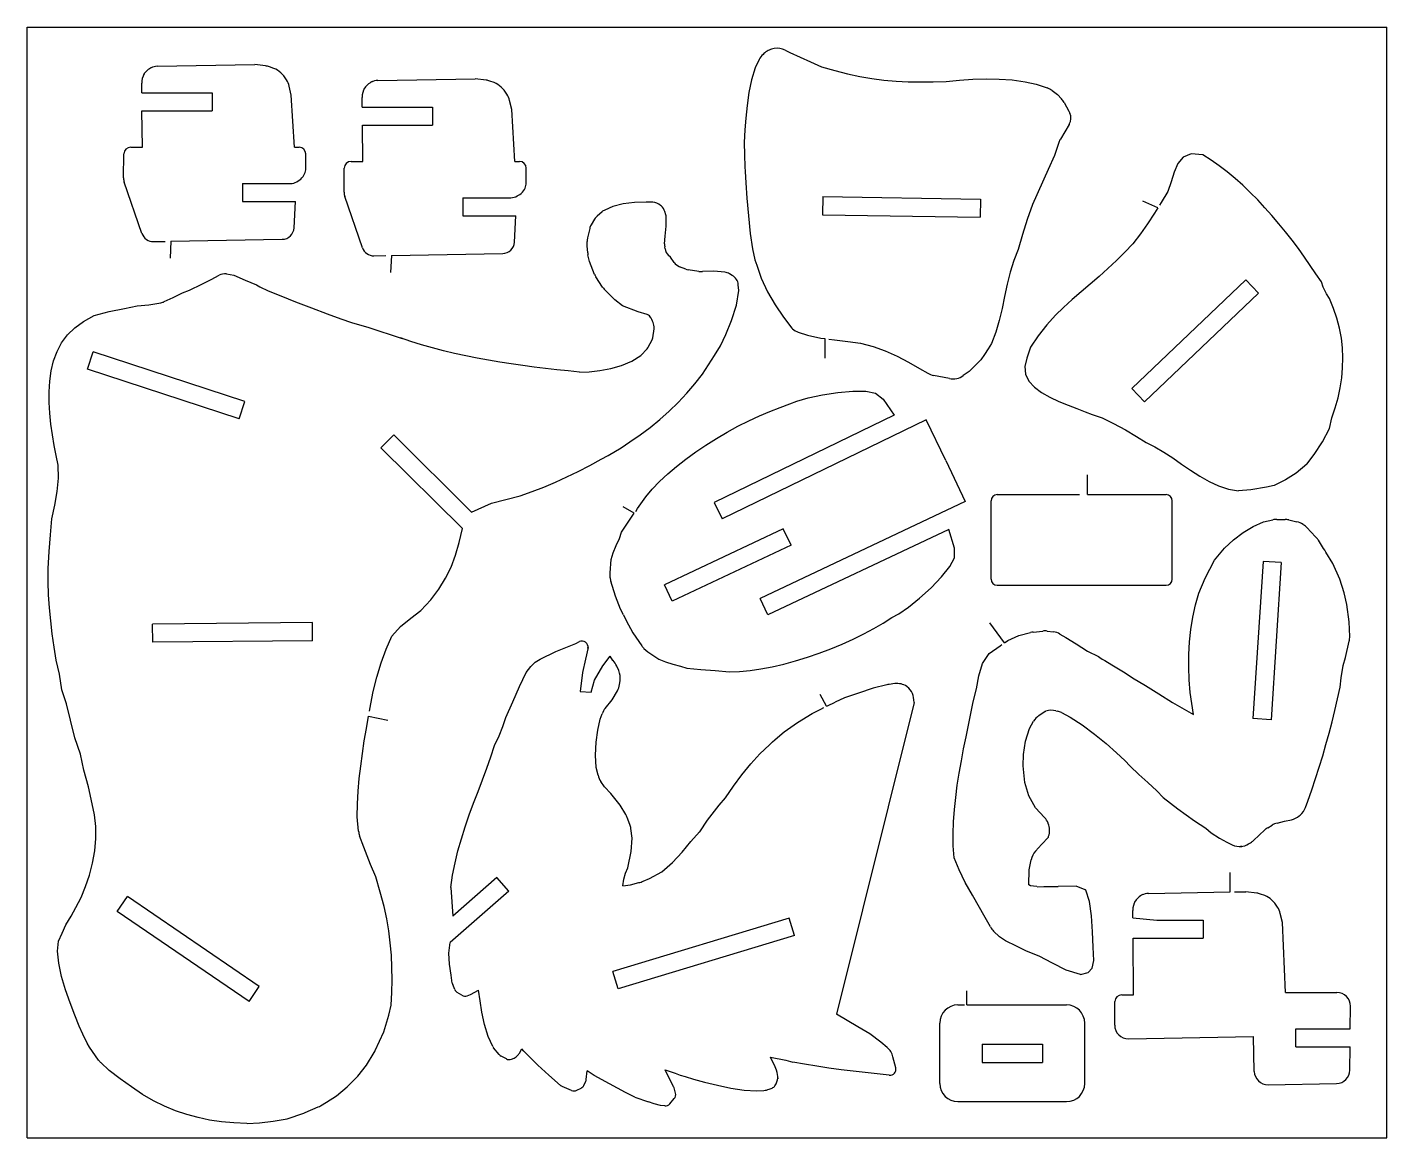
# Model space of a CAD drawing. Extents: x 240 to 540, y 479 to 724.
import ezdxf

# ---------------------------------------------------------------- set-up
doc = ezdxf.new("R2010")
doc.units = 0
doc.linetypes.add('AUSGEZOGEN', pattern=[0])
doc.layers.add('01_DREHEN', color=7, linetype='AUSGEZOGEN')
doc.layers.add('02_MITTEL', color=2, linetype='AUSGEZOGEN')

msp = doc.modelspace()

# ---------------------------------------------------------------- linework, layer by layer
at = {"layer": '01_DREHEN'}
for p, q in [((402.616103, 717.956591), (402.433417, 717.785797)), ((403.786191, 718.724394), (403.579986, 718.622799)), ((404.9008, 719.082554), (404.898571, 719.082183)), ((407.32727, 718.723181), (408.317093, 718.234404)), ((408.317093, 718.234404), (412.901286, 716.156094)), ((267.575392, 714.923829), (267.382289, 714.837294)), ((268.77686, 715.179772), (290.280955, 715.562557)), ((292.687897, 715.250371), (290.280955, 715.562557)), ((294.474173, 714.709259), (293.519014, 715.050468)), ((400.700344, 714.848377), (399.865657, 712.165601)), ((401.57545, 716.628539), (400.700344, 714.848377)), ((412.901286, 716.156094), (415.371811, 715.054076)), ((415.371811, 715.054076), (418.252885, 714.199452)), ((418.252885, 714.199452), (421.046888, 713.491502)), ((265.358703, 709.315116), (265.336555, 711.448996)), ((265.871783, 713.489712), (265.746629, 713.272826)), ((296.668876, 713.034195), (296.006499, 713.720406)), ((297.279703, 712.144521), (296.668876, 713.034195)), ((316.211632, 711.776778), (316.018529, 711.690243)), ((317.413101, 712.032721), (338.917195, 712.415506)), ((341.324137, 712.10332), (338.917195, 712.415506)), ((343.110414, 711.562208), (342.155254, 711.903417)), ((399.865657, 712.165601), (399.308249, 709.352594)), ((421.046888, 713.491502), (423.775212, 712.919249)), ((423.775212, 712.919249), (426.45925, 712.471719)), ((426.45925, 712.471719), (429.120395, 712.137934)), ((429.120395, 712.137934), (431.780039, 711.906919)), ((431.780039, 711.906919), (434.459575, 711.767697)), ((434.459575, 711.767697), (437.180396, 711.709292)), ((437.180396, 711.709292), (439.963896, 711.720728)), ((439.963896, 711.720728), (442.831465, 711.791028)), ((442.831465, 711.791028), (445.805179, 712.102924)), ((445.805179, 712.102924), (448.749189, 712.311309)), ((448.749189, 712.311309), (451.666927, 712.398795)), ((451.666927, 712.398795), (454.5619, 712.34802)), ((454.5619, 712.34802), (457.43765, 712.141653)), ((457.43765, 712.141653), (460.297612, 711.762305)), ((460.297612, 711.762305), (462.734569, 711.229973)), ((462.734569, 711.229973), (465.111716, 710.40168)), ((265.358703, 709.315116), (280.888166, 709.315116)), ((280.888166, 709.315116), (280.888166, 705.315156)), ((298.341837, 708.79652), (297.877746, 710.788225)), ((299.065445, 697.315156), (298.341837, 708.79652)), ((313.994944, 706.168066), (313.972796, 708.301945)), ((314.508024, 710.342661), (314.382869, 710.125775)), ((345.305116, 709.887144), (344.642739, 710.573356)), ((345.915943, 708.99747), (345.305116, 709.887144)), ((399.308249, 709.352594), (398.936698, 706.513775)), ((466.204212, 709.817908), (467.39421, 708.920365)), ((467.39421, 708.920365), (468.287062, 707.970922)), ((265.483255, 697.315156), (265.40022, 705.315156)), ((265.40022, 705.315156), (280.888166, 705.315156)), ((313.994944, 706.168066), (329.524406, 706.168066)), ((329.524406, 706.168066), (329.524406, 702.168106)), ((346.978078, 705.649469), (346.513986, 707.641174)), ((347.701686, 694.168106), (346.978078, 705.649469)), ((398.936698, 706.513775), (398.659512, 703.753538)), ((468.870566, 707.171783), (469.943059, 705.239388)), ((469.943059, 705.239388), (470.138537, 704.787169)), ((314.119496, 694.168106), (314.036461, 702.168106)), ((314.036461, 702.168106), (329.524406, 702.168106)), ((398.659512, 703.753538), (398.385208, 701.176341)), ((469.973305, 702.347352), (468.049905, 699.080028)), ((470.017363, 702.426014), (469.973305, 702.347352)), ((398.385208, 701.176341), (398.301195, 698.356613)), ((262.904131, 697.315156), (265.483255, 697.315156)), ((299.065445, 697.315156), (300.052576, 697.315156)), ((398.301195, 698.356613), (398.320931, 695.651987)), ((467.719716, 698.366985), (466.711994, 695.474919)), ((261.345169, 690.535513), (261.404224, 695.83188)), ((301.552576, 692.625795), (301.552576, 695.815156)), ((311.540371, 694.168106), (314.119496, 694.168106)), ((347.701686, 694.168106), (348.688816, 694.168106)), ((398.320931, 695.651987), (398.424331, 693.0122)), ((466.711994, 695.474919), (465.347273, 692.381117)), ((493.993321, 693.716643), (493.185966, 691.806059)), ((495.15788, 695.151946), (493.993321, 693.716643)), ((496.90648, 695.86996), (495.15788, 695.151946)), ((499.465822, 695.628713), (496.90648, 695.86996)), ((501.285388, 694.474202), (499.465822, 695.628713)), ((503.078011, 693.216489), (501.285388, 694.474202)), ((504.842009, 691.863779), (503.078011, 693.216489)), ((299.541849, 689.696092), (300.112237, 690.038755)), ((301.135603, 691.155331), (301.282545, 691.456507)), ((309.981409, 687.388462), (310.040464, 692.68483)), ((350.188816, 689.478745), (350.188816, 692.668106)), ((398.420204, 692.978855), (398.472352, 691.94653)), ((398.472352, 691.94653), (398.632455, 689.474931)), ((465.347273, 692.381117), (461.918917, 684.67097)), ((493.185966, 691.806059), (492.508981, 689.6622)), ((506.57582, 690.424415), (504.842009, 691.863779)), ((508.277761, 688.906602), (506.57582, 690.424415)), ((265.387524, 678.290809), (261.489866, 689.598238)), ((287.554766, 689.315316), (298.168606, 689.315316)), ((287.554766, 689.315316), (287.554766, 685.315356)), ((349.771844, 688.00828), (349.918785, 688.309456)), ((398.632455, 689.474931), (398.887668, 686.047316)), ((491.735662, 687.527039), (490.272745, 685.099021)), ((492.508981, 689.6622), (491.735662, 687.527039)), ((509.946247, 687.318659), (508.277761, 688.906602)), ((511.579618, 685.668815), (509.946247, 687.318659)), ((287.554766, 685.315356), (299.282138, 685.315356)), ((298.964928, 679.519513), (299.282138, 685.315356)), ((314.023765, 675.143758), (310.126106, 686.451187)), ((336.191006, 686.168266), (346.804847, 686.168266)), ((336.191006, 686.168266), (336.191006, 682.168306)), ((348.178089, 686.549041), (348.748477, 686.891705)), ((369.25841, 684.265457), (367.50921, 683.443987)), ((371.599836, 684.851032), (369.25841, 684.265457)), ((374.095182, 685.135386), (371.599836, 684.851032)), ((376.632293, 685.206315), (374.095182, 685.135386)), ((378.094275, 685.173914), (376.632293, 685.206315)), ((380.001185, 684.322954), (379.839007, 684.471907)), ((398.887668, 686.047316), (399.225236, 682.146867)), ((415.656352, 686.429337), (415.588801, 682.429947)), ((415.656352, 686.429337), (450.401801, 685.842472)), ((450.401801, 685.842472), (450.33425, 681.843083)), ((461.918917, 684.67097), (460.746721, 681.367504)), ((489.556279, 683.953422), (486.240265, 685.37376)), ((490.272745, 685.099021), (489.919008, 684.533411)), ((513.17627, 683.965367), (511.579618, 685.668815)), ((336.191006, 682.168306), (347.918378, 682.168306)), ((347.601168, 676.372462), (347.918378, 682.168306)), ((365.262532, 681.465446), (364.49878, 680.188937)), ((366.909423, 683.056724), (365.817524, 682.122766)), ((380.977045, 682.369238), (380.752753, 683.121194)), ((381.075513, 679.861919), (381.088228, 681.58737)), ((399.225236, 682.146867), (399.632319, 678.256875)), ((415.588801, 682.429947), (450.33425, 681.843083)), ((460.746721, 681.367504), (459.692558, 678.043065)), ((488.793468, 682.73372), (487.275166, 680.431741)), ((489.556279, 683.953422), (488.793468, 682.73372)), ((514.73456, 682.216564), (513.17627, 683.965367)), ((516.252866, 680.430682), (514.73456, 682.216564)), ((364.186135, 679.407951), (363.717125, 677.33385)), ((380.826505, 677.679016), (381.075513, 679.861919)), ((399.632319, 678.256875), (400.096132, 674.860559)), ((459.692558, 678.043065), (458.696545, 674.752701)), ((485.695174, 678.193689), (484.030827, 676.020169)), ((487.275166, 680.431741), (485.695174, 678.193689)), ((517.729541, 678.616013), (516.252866, 680.430682)), ((519.162966, 676.78079), (517.729541, 678.616013)), ((267.956054, 676.493601), (270.535923, 676.539524)), ((271.783099, 676.561725), (271.604811, 672.822568)), ((271.783099, 676.561725), (296.349733, 676.999024)), ((363.6387, 675.568285), (363.661203, 676.517903)), ((363.740805, 674.044803), (363.6387, 675.568285)), ((380.699667, 675.99243), (380.826505, 677.679016)), ((380.80356, 674.915449), (380.730456, 675.342133)), ((484.030827, 676.020169), (482.279879, 674.126481)), ((520.551538, 674.933308), (519.162966, 676.78079)), ((316.592294, 673.34655), (319.172164, 673.392473)), ((320.41934, 673.414674), (320.241052, 669.675517)), ((320.41934, 673.414674), (344.985973, 673.851973)), ((364.180661, 672.081379), (363.811422, 673.58862)), ((365.261448, 669.252682), (364.180661, 672.081379)), ((381.988483, 673.05577), (381.587321, 673.440024)), ((382.830616, 671.884007), (381.988483, 673.05577)), ((400.096132, 674.860559), (400.603894, 672.441136)), ((400.603894, 672.441136), (401.03223, 671.315607)), ((457.739895, 672.292218), (456.970538, 669.722866)), ((458.696545, 674.752701), (457.739895, 672.292218)), ((480.437669, 672.297117), (478.527424, 670.519661)), ((482.279879, 674.126481), (480.437669, 672.297117)), ((521.893571, 673.081816), (520.551538, 674.933308)), ((523.187485, 671.234591), (521.893571, 673.081816)), ((280.651896, 668.116619), (282.395698, 669.057695)), ((284.034097, 669.351552), (285.675046, 669.120409)), ((285.675046, 669.120409), (288.183462, 667.9796)), ((385.366636, 670.440152), (384.03795, 670.951683)), ((388.248708, 669.929332), (385.913285, 670.294027)), ((388.660139, 669.897401), (388.751961, 669.897401)), ((388.751961, 669.897401), (389.044412, 669.897401)), ((391.578062, 669.990741), (389.044412, 669.897401)), ((394.002077, 669.719939), (391.578062, 669.990741)), ((395.648053, 669.030116), (395.032529, 669.383078)), ((401.03223, 671.315607), (402.046461, 668.408059)), ((456.970538, 669.722866), (456.327095, 667.080781)), ((478.527424, 670.519661), (476.572336, 668.781649)), ((524.431658, 669.399906), (523.187485, 671.234591)), ((525.624424, 667.586032), (524.431658, 669.399906)), ((275.920559, 665.799485), (278.584878, 667.096197)), ((278.584878, 667.096197), (280.651896, 668.116619)), ((288.183462, 667.9796), (290.698196, 666.97423)), ((290.698196, 666.97423), (291.394515, 666.519829)), ((291.394515, 666.519829), (293.272232, 665.661122)), ((367.047941, 666.413121), (365.521703, 668.743379)), ((397.099461, 665.692067), (396.975844, 666.972983)), ((402.046461, 668.408059), (403.422549, 665.396013)), ((456.327095, 667.080781), (455.748131, 664.402176)), ((474.595611, 667.070641), (472.620376, 665.374191)), ((476.572336, 668.781649), (474.595611, 667.070641)), ((483.818691, 644.054616), (508.967477, 668.036468)), ((508.967477, 668.036468), (511.727918, 665.141707)), ((526.060799, 666.43553), (525.624424, 667.586032)), ((526.748653, 665.001168), (526.060799, 666.43553)), ((266.93826, 662.555236), (269.593912, 663.007305)), ((270.316939, 663.240125), (272.25198, 664.185458)), ((272.25198, 664.185458), (272.831877, 664.433088)), ((272.831877, 664.433088), (274.331143, 665.196562)), ((274.331143, 665.196562), (275.920559, 665.799485)), ((293.272232, 665.661122), (296.014402, 664.516482)), ((296.014402, 664.516482), (299.304145, 663.204247)), ((299.304145, 663.204247), (302.824482, 661.842789)), ((369.724605, 663.647864), (367.389383, 665.992306)), ((371.45435, 662.33499), (369.724605, 663.647864)), ((396.548158, 662.466499), (397.099461, 665.692067)), ((403.422549, 665.396013), (405.110345, 662.512774)), ((455.748131, 664.402176), (455.172301, 661.723183)), ((470.669923, 663.679865), (468.767357, 661.975194)), ((472.620376, 665.374191), (470.669923, 663.679865)), ((486.579132, 641.159854), (511.727918, 665.141707)), ((527.42415, 663.908839), (526.748653, 665.001168)), ((528.340071, 661.750045), (527.42415, 663.908839)), ((252.495378, 658.843112), (254.858375, 660.178161)), ((254.858375, 660.178161), (258.144321, 661.05649)), ((258.144321, 661.05649), (261.562549, 661.701704)), ((261.562549, 661.701704), (264.322459, 662.337477)), ((264.322459, 662.337477), (266.93826, 662.555236)), ((302.824482, 661.842789), (306.258569, 660.550479)), ((306.258569, 660.550479), (309.289461, 659.445654)), ((374.87157, 661.029576), (371.45435, 662.33499)), ((376.89035, 660.389855), (374.87157, 661.029576)), ((395.487215, 659.095781), (396.548158, 662.466499)), ((405.110345, 662.512774), (406.949133, 659.825358)), ((455.172301, 661.723183), (454.538228, 659.079938)), ((466.935908, 660.24776), (465.074283, 658.134151)), ((468.767357, 661.975194), (466.935908, 660.24776)), ((529.079971, 659.580917), (528.340071, 661.750045)), ((248.963717, 655.897194), (250.564909, 657.474396)), ((250.564909, 657.474396), (252.495378, 658.843112)), ((309.289461, 659.445654), (311.600244, 658.646688)), ((311.600244, 658.646688), (312.873974, 658.271917)), ((312.873974, 658.271917), (315.234902, 657.610119)), ((315.234902, 657.610119), (322.778526, 655.139446)), ((377.731271, 659.605958), (377.697905, 659.678157)), ((377.890567, 659.278664), (377.731271, 659.605958)), ((378.057322, 658.943911), (377.890567, 659.278664)), ((378.183018, 658.666411), (378.057322, 658.943911)), ((378.086171, 655.248697), (378.393688, 657.279659)), ((378.323633, 658.067833), (378.183018, 658.666411)), ((378.387255, 657.71752), (378.323633, 658.067833)), ((394.218223, 655.96698), (395.487215, 659.095781)), ((406.949133, 659.825358), (408.778199, 657.400786)), ((408.778199, 657.400786), (409.021421, 657.177569)), ((409.26648, 656.969192), (408.957023, 657.222035)), ((409.021421, 657.177569), (409.26648, 656.969192)), ((454.538228, 659.079938), (453.784476, 656.508655)), ((465.074283, 658.134151), (463.109761, 655.714642)), ((529.649184, 657.402803), (529.079971, 659.580917)), ((530.053048, 655.217009), (529.649184, 657.402803)), ((246.65085, 652.211781), (247.66724, 654.135127)), ((247.66724, 654.135127), (248.963717, 655.897194)), ((324.757369, 654.464471), (322.453876, 655.263034)), ((327.10454, 653.722926), (324.757369, 654.464471)), ((377.10955, 653.187287), (377.955089, 654.841453)), ((393.042772, 653.467165), (394.218223, 655.96698)), ((410.190964, 656.535663), (412.23232, 655.836004)), ((412.23232, 655.836004), (415.174847, 655.219129)), ((415.174847, 655.219129), (416.095107, 655.091147)), ((416.095107, 655.091147), (416.095107, 650.746971)), ((416.922949, 654.976018), (418.200152, 654.798395)), ((418.200152, 654.798395), (421.168351, 654.454608)), ((421.168351, 654.454608), (423.939561, 654.068571)), ((423.939561, 654.068571), (426.711793, 653.343374)), ((452.849734, 654.045461), (452.078854, 652.821735)), ((453.784476, 656.508655), (452.849734, 654.045461)), ((463.109761, 655.714642), (461.48475, 653.200368)), ((530.296922, 653.024822), (530.053048, 655.217009)), ((245.889919, 650.150744), (246.65085, 652.211781)), ((253.358782, 648.353186), (254.602638, 652.154831)), ((288.10535, 641.193106), (254.602638, 652.154831)), ((329.490688, 653.035544), (327.10454, 653.722926)), ((331.911107, 652.399435), (329.490688, 653.035544)), ((334.361194, 651.811777), (331.911107, 652.399435)), ((336.836213, 651.269647), (334.361194, 651.811777)), ((339.331525, 650.770221), (336.836213, 651.269647)), ((373.477956, 650.119732), (375.451466, 651.386473)), ((375.451466, 651.386473), (376.881659, 652.868156)), ((390.421998, 649.300807), (391.732385, 651.383986)), ((391.732385, 651.383986), (393.042772, 653.467165)), ((426.711793, 653.343374), (429.399671, 652.367452)), ((429.399671, 652.367452), (432.006802, 651.198387)), ((432.006802, 651.198387), (434.536727, 649.893804)), ((451.29405, 651.607248), (450.503681, 650.408516)), ((452.078854, 652.821735), (451.29405, 651.607248)), ((461.48475, 653.200368), (460.641699, 650.802507)), ((530.386144, 650.827548), (530.296922, 653.024822)), ((245.359884, 647.975636), (245.889919, 650.150744)), ((286.861493, 637.391462), (253.358782, 648.353186)), ((341.842394, 650.310578), (339.331525, 650.770221)), ((344.364184, 649.88786), (341.842394, 650.310578)), ((346.892222, 649.499213), (344.364184, 649.88786)), ((349.42184, 649.141713), (346.892222, 649.499213)), ((351.9483, 648.81257), (349.42184, 649.141713)), ((354.466998, 648.508863), (351.9483, 648.81257)), ((356.973197, 648.227701), (354.466998, 648.508863)), ((359.46226, 647.966262), (356.973197, 648.227701)), ((364.082214, 647.793291), (366.400859, 648.047338)), ((366.400859, 648.047338), (368.824873, 648.491929)), ((368.824873, 648.491929), (371.22651, 649.168794)), ((371.22651, 649.168794), (373.477956, 650.119732)), ((389.111611, 647.217628), (390.421998, 649.300807)), ((434.536727, 649.893804), (436.993078, 648.511215)), ((436.993078, 648.511215), (438.79137, 647.454002)), ((450.503681, 650.408516), (447.937163, 647.83712)), ((460.641699, 650.802507), (460.166737, 648.922988)), ((460.166737, 648.922988), (460.359046, 647.239013)), ((530.122061, 646.423052), (530.326071, 648.626515)), ((530.326071, 648.626515), (530.386144, 650.827548)), ((244.893958, 643.377522), (245.036084, 645.710011)), ((245.036084, 645.710011), (245.359884, 647.975636)), ((361.929483, 647.721623), (359.46226, 647.966262)), ((361.996683, 647.688023), (364.082214, 647.793291)), ((385.614626, 643.03027), (387.411334, 645.10347)), ((387.411334, 645.10347), (389.111611, 647.217628)), ((443.575062, 646.285403), (440.04871, 646.977037)), ((447.937163, 647.83712), (446.62951, 646.927238)), ((460.359046, 647.239013), (461.115281, 645.735282)), ((461.115281, 645.735282), (462.332096, 644.396497)), ((529.779429, 644.218444), (530.122061, 646.423052)), ((244.908842, 641.00169), (244.893958, 643.377522)), ((383.725753, 641.013752), (385.614626, 643.03027)), ((409.918435, 641.299827), (412.417226, 642.028331)), ((412.417226, 642.028331), (415.536866, 642.698656)), ((415.536866, 642.698656), (418.930365, 643.224053)), ((418.930365, 643.224053), (422.250826, 643.517823)), ((422.250826, 643.517823), (425.151393, 643.493238)), ((425.151393, 643.493238), (427.28507, 643.063584)), ((427.28507, 643.063584), (428.924084, 641.734224)), ((462.332096, 644.396497), (463.906192, 643.207318)), ((463.906192, 643.207318), (465.734202, 642.152425)), ((465.734202, 642.152425), (467.712781, 641.216518)), ((483.818691, 644.054616), (486.579132, 641.159854)), ((528.699762, 639.810999), (529.303538, 642.013976)), ((529.303538, 642.013976), (529.779429, 644.218444)), ((245.056177, 638.606168), (244.908842, 641.00169)), ((286.861493, 637.391462), (288.10535, 641.193106)), ((379.688955, 637.213866), (381.749085, 639.069709)), ((381.749085, 639.069709), (383.725753, 641.013752)), ((401.639231, 638.04348), (403.95896, 639.025399)), ((403.95896, 639.025399), (406.215372, 639.880996)), ((406.215372, 639.880996), (408.333637, 640.712082)), ((408.333637, 640.712082), (409.918435, 641.299827)), ((428.924084, 641.734224), (431.360787, 638.189118)), ((467.712781, 641.216518), (469.738626, 640.3843)), ((469.738626, 640.3843), (471.708417, 639.640412)), ((471.708417, 639.640412), (473.518763, 638.969593)), ((527.973398, 637.610817), (528.699762, 639.810999)), ((245.311299, 636.214511), (245.056177, 638.606168)), ((245.649648, 633.850338), (245.311299, 636.214511)), ((377.549665, 635.461946), (379.688955, 637.213866)), ((431.360787, 638.189118), (391.647514, 618.955972)), ((438.427839, 637.16733), (393.390992, 615.355977)), ((396.894382, 635.742582), (399.277321, 636.945739)), ((399.277321, 636.945739), (401.639231, 638.04348)), ((442.786535, 628.167343), (438.427839, 637.16733)), ((473.518763, 638.969593), (475.066363, 638.356504)), ((475.066363, 638.356504), (477.227933, 637.57965)), ((477.227933, 637.57965), (479.750281, 636.388808)), ((479.750281, 636.388808), (482.379906, 634.96829)), ((527.411186, 635.281837), (527.973398, 637.610817)), ((246.046594, 631.537236), (245.649648, 633.850338)), ((318.121262, 631.015574), (320.937341, 633.856238)), ((338.123455, 616.818864), (320.937341, 633.856238)), ((373.050972, 632.332977), (375.335548, 633.829741)), ((375.335548, 633.829741), (377.549665, 635.461946)), ((389.830866, 631.605555), (392.149994, 633.062034)), ((392.149994, 633.062034), (394.511545, 634.444544)), ((394.511545, 634.444544), (396.894382, 635.742582)), ((482.379906, 634.96829), (484.863309, 633.502408)), ((484.863309, 633.502408), (486.94699, 632.175472)), ((525.8977, 632.343498), (527.411186, 635.281837)), ((246.47751, 629.298793), (246.046594, 631.537236)), ((336.095017, 613.197374), (318.121262, 631.015574)), ((368.294738, 629.299062), (371.120873, 630.987747)), ((371.120873, 630.987747), (373.050972, 632.332977)), ((385.404457, 628.512469), (387.575306, 630.085543)), ((387.575306, 630.085543), (389.830866, 631.605555)), ((486.94699, 632.175472), (488.909542, 631.215483)), ((488.909542, 631.215483), (490.864852, 630.055506)), ((490.864852, 630.055506), (492.822068, 628.761435)), ((524.037214, 629.491411), (525.8977, 632.343498)), ((246.917833, 627.158629), (246.47751, 629.298793)), ((246.953012, 624.28112), (246.917833, 627.158629)), ((361.673622, 625.803588), (364.185365, 627.10366)), ((364.185365, 627.10366), (366.700635, 628.469015)), ((366.700635, 628.469015), (368.294738, 629.299062)), ((383.339492, 626.896806), (385.404457, 628.512469)), ((442.786535, 628.167343), (447.056759, 619.125043)), ((492.822068, 628.761435), (494.790338, 627.399165)), ((494.790338, 627.399165), (496.778811, 626.034589)), ((522.391282, 627.418404), (520.078312, 625.382304)), ((522.43396, 627.421138), (524.037214, 629.491411)), ((246.695236, 621.324887), (246.953012, 624.28112)), ((356.62544, 623.413207), (359.15657, 624.572227)), ((359.15657, 624.572227), (361.673622, 625.803588)), ((379.611792, 623.57953), (381.401558, 625.248992)), ((381.401558, 625.248992), (383.339492, 626.896806)), ((473.999053, 620.664866), (473.999053, 625.029459)), ((496.778811, 626.034589), (498.796636, 624.733603)), ((498.796636, 624.733603), (500.85296, 623.562099)), ((520.078312, 625.382304), (517.738361, 623.915835)), ((246.204378, 618.337138), (246.695236, 621.324887)), ((348.859214, 620.405096), (351.485565, 621.326096)), ((351.485565, 621.326096), (354.071362, 622.329987)), ((354.071362, 622.329987), (356.62544, 623.413207)), ((376.561344, 620.217407), (377.991343, 621.898823)), ((377.991343, 621.898823), (379.611792, 623.57953)), ((500.85296, 623.562099), (502.956933, 622.585973)), ((502.956933, 622.585973), (505.117702, 621.871118)), ((505.117702, 621.871118), (507.344417, 621.483429)), ((510.034287, 621.699409), (507.344417, 621.483429)), ((513.49391, 622.312286), (510.034287, 621.699409)), ((515.218784, 622.652145), (513.49391, 622.312286)), ((517.738361, 623.915835), (515.218784, 622.652145)), ((245.540247, 615.365146), (246.204378, 618.337138)), ((338.123455, 616.818864), (342.500477, 618.786336)), ((342.500477, 618.786336), (345.708204, 619.597466)), ((345.708204, 619.597466), (348.859214, 620.405096)), ((374.76912, 617.62121), (376.561344, 620.217407)), ((391.647514, 618.955972), (393.390992, 615.355977)), ((447.056759, 619.125043), (401.808177, 597.756409)), ((452.745512, 601.998386), (452.745512, 619.331546)), ((454.078832, 620.664866), (472.291266, 620.664866)), ((473.999053, 620.664866), (491.411792, 620.664866)), ((492.745112, 601.998386), (492.745112, 619.331546)), ((245.21171, 611.79115), (245.540247, 615.365146)), ((371.226225, 612.405116), (372.992827, 615.019968)), ((374.035224, 616.546476), (371.578739, 617.947971)), ((372.992827, 615.019968), (374.035224, 616.546476)), ((374.331804, 616.980794), (374.76912, 617.62121)), ((512.886492, 614.661777), (514.943704, 615.108035)), ((515.809084, 615.198911), (517.611892, 615.191061)), ((518.475535, 615.092858), (520.215033, 614.700057)), ((335.399961, 610.132704), (336.095017, 613.197374)), ((370.748043, 611.000833), (371.226225, 612.405116)), ((406.894312, 613.130481), (380.670372, 600.74623)), ((443.416247, 612.982247), (403.516267, 594.139489)), ((408.637891, 609.530277), (406.894312, 613.130481)), ((444.646476, 608.860132), (443.416247, 612.982247)), ((506.276968, 610.668894), (508.370428, 612.302946)), ((508.370428, 612.302946), (510.563209, 613.664842)), ((510.563209, 613.664842), (512.886492, 614.661777)), ((521.601744, 614.093318), (521.757106, 613.98639)), ((521.757106, 613.98639), (521.933675, 613.858318)), ((523.249166, 612.527896), (522.559471, 613.294917)), ((524.508713, 611.201283), (523.249166, 612.527896)), ((244.883172, 608.097674), (245.21171, 611.79115)), ((334.588059, 607.319942), (335.399961, 610.132704)), ((369.389801, 607.86447), (369.998476, 609.448028)), ((369.998476, 609.448028), (370.748043, 611.000833)), ((408.637891, 609.530277), (382.413952, 597.146026)), ((504.251681, 608.855587), (506.276968, 610.668894)), ((526.125062, 608.820744), (524.970828, 610.612954)), ((244.733855, 604.344457), (244.883172, 608.097674)), ((333.605168, 604.694666), (334.588059, 607.319942)), ((368.689356, 603.445894), (368.911654, 606.371997)), ((368.911654, 606.371997), (369.389801, 607.86447)), ((443.647712, 604.819117), (444.652535, 606.749793)), ((444.652535, 606.749793), (444.646476, 608.860132)), ((500.010664, 602.245156), (502.041562, 606.226111)), ((502.041562, 606.226111), (504.251681, 608.855587)), ((526.36026, 608.408846), (526.125062, 608.820744)), ((526.595457, 607.981996), (526.36026, 608.408846)), ((528.179614, 605.498107), (526.595457, 607.981996)), ((244.700054, 601.455457), (244.733855, 604.344457)), ((332.400654, 602.20866), (333.605168, 604.694666)), ((368.718722, 602.302093), (368.689356, 603.445894)), ((441.846187, 602.545705), (443.647712, 604.819117)), ((512.759707, 605.930169), (510.541833, 571.250612)), ((516.751512, 605.67488), (512.759707, 605.930169)), ((516.751512, 605.67488), (514.533638, 570.995322)), ((529.681654, 601.998769), (528.179614, 605.498107)), ((244.788522, 598.574118), (244.700054, 601.455457)), ((330.924049, 599.813777), (332.400654, 602.20866)), ((369.870606, 598.24393), (368.837144, 601.581844)), ((382.413952, 597.146026), (380.670372, 600.74623)), ((436.994195, 597.833331), (439.53327, 600.145251)), ((439.53327, 600.145251), (441.846187, 602.545705)), ((454.078832, 600.665066), (491.411792, 600.665066)), ((498.606937, 598.943686), (500.010664, 602.245156)), ((530.661017, 598.977286), (529.681654, 601.998769)), ((244.981585, 595.695735), (244.788522, 598.574118)), ((326.952233, 595.104549), (329.124754, 597.461801)), ((329.124754, 597.461801), (330.924049, 599.813777)), ((371.013599, 595.391733), (369.870606, 598.24393)), ((403.516267, 594.139489), (401.808177, 597.756409)), ((434.514199, 595.825569), (436.994195, 597.833331)), ((497.873692, 596.333597), (498.606937, 598.943686)), ((531.228011, 596.449953), (530.661017, 598.977286)), ((245.261639, 592.815572), (244.981585, 595.695735)), ((324.69111, 593.402155), (326.952233, 595.104549)), ((371.640842, 594.141142), (371.013599, 595.391733)), ((371.640842, 594.141142), (372.220663, 592.867871)), ((430.872629, 593.5851), (432.378615, 594.337632)), ((432.378615, 594.337632), (434.514199, 595.825569)), ((497.28563, 593.66323), (497.873692, 596.333597)), ((531.769805, 592.61855), (531.228011, 596.449953)), ((245.611075, 589.928924), (245.261639, 592.815572)), ((303.000291, 592.425734), (267.751488, 592.089665)), ((267.789622, 588.089887), (267.751488, 592.089665)), ((303.038425, 588.425956), (303.000291, 592.425734)), ((320.534697, 589.459806), (322.437446, 591.610184)), ((322.437446, 591.610184), (324.69111, 593.402155)), ((372.220663, 592.867871), (373.723542, 590.187793)), ((424.646881, 589.936574), (426.867344, 591.126051)), ((426.867344, 591.126051), (428.949726, 592.34553)), ((428.949726, 592.34553), (430.872629, 593.5851)), ((455.731806, 588.004137), (452.488699, 592.382332)), ((496.841073, 590.94448), (497.28563, 593.66323)), ((531.888296, 589.396864), (531.769805, 592.61855)), ((246.012222, 587.031121), (245.611075, 589.928924)), ((303.038425, 588.425956), (267.789622, 588.089887)), ((319.256331, 586.594393), (320.534697, 589.459806)), ((361.113634, 587.862275), (361.908388, 588.24839)), ((373.723542, 590.187793), (375.673283, 587.2881)), ((419.877416, 587.687148), (422.30978, 588.786961)), ((422.30978, 588.786961), (424.646881, 589.936574)), ((455.731806, 588.004137), (456.455218, 588.514418)), ((456.455218, 588.514418), (458.895864, 589.574353)), ((458.895864, 589.574353), (461.430099, 590.251095)), ((462.058526, 590.366104), (464.189957, 590.582249)), ((465.098981, 590.570593), (466.495302, 590.392718)), ((467.951666, 589.91064), (469.27443, 589.166184)), ((469.27443, 589.166184), (471.525608, 587.792328)), ((496.375953, 585.409339), (496.538407, 588.189207)), ((496.538407, 588.189207), (496.841073, 590.94448)), ((530.929814, 584.764628), (531.780967, 588.318107)), ((246.447438, 584.117459), (246.012222, 587.031121)), ((318.144921, 583.546265), (319.256331, 586.594393)), ((353.279731, 584.390331), (356.682464, 586.031327)), ((356.682464, 586.031327), (361.113634, 587.862275)), ((363.82728, 586.954011), (363.234639, 584.374946)), ((363.805552, 586.825994), (363.82728, 586.954011)), ((367.082657, 582.913145), (368.706678, 585.053246)), ((369.321045, 584.060275), (368.706678, 585.053246)), ((376.159636, 586.743818), (377.031608, 586.003003)), ((377.031608, 586.003003), (379.449002, 584.339361)), ((412.223184, 584.785252), (414.812696, 585.676383)), ((414.812696, 585.676383), (417.371255, 586.646969)), ((417.371255, 586.646969), (419.877416, 587.687148)), ((450.873642, 583.381935), (452.302031, 585.638757)), ((452.302031, 585.638757), (454.759376, 587.318203)), ((454.759376, 587.318203), (455.123699, 587.57519)), ((471.525608, 587.792328), (474.000794, 586.149674)), ((474.000794, 586.149674), (476.431159, 584.932627)), ((496.35203, 582.616736), (496.375953, 585.409339)), ((247.175442, 581.037479), (246.447438, 584.117459)), ((317.203593, 580.397338), (318.144921, 583.546265)), ((350.185349, 581.468243), (351.18348, 582.772977)), ((351.18348, 582.772977), (352.16306, 583.711597)), ((352.16306, 583.711597), (353.279731, 584.390331)), ((363.234639, 584.374946), (362.630769, 581.442982)), ((365.2575, 579.729119), (367.082657, 582.913145)), ((369.335404, 584.045782), (369.321045, 584.060275)), ((370.594911, 581.846628), (370.152442, 582.847635)), ((379.449002, 584.339361), (380.910964, 583.774766)), ((380.910964, 583.774766), (382.525763, 583.254609)), ((382.525763, 583.254609), (384.20506, 582.863434)), ((384.20506, 582.863434), (385.598391, 582.354223)), ((385.598391, 582.354223), (388.742835, 582.088132)), ((388.742835, 582.088132), (391.882768, 581.838129)), ((399.560798, 581.86797), (401.983833, 582.213326)), ((401.983833, 582.213326), (404.483019, 582.687613)), ((404.483019, 582.687613), (407.036913, 583.28097)), ((407.036913, 583.28097), (409.624116, 583.983486)), ((409.624116, 583.983486), (412.223184, 584.785252)), ((450.075851, 580.728368), (450.873642, 583.381935)), ((476.431159, 584.932627), (476.757259, 584.753578)), ((476.757259, 584.753578), (477.279902, 584.408846)), ((477.279902, 584.408846), (477.842345, 584.092635)), ((477.842345, 584.092635), (479.419043, 583.092104)), ((479.419043, 583.092104), (482.347186, 581.374792)), ((496.464992, 579.823327), (496.35203, 582.616736)), ((530.02138, 580.289657), (530.415873, 582.967685)), ((530.415873, 582.967685), (530.929814, 584.764628)), ((247.701814, 577.643913), (247.175442, 581.037479)), ((316.435538, 577.229528), (317.203593, 580.397338)), ((348.696086, 578.336432), (350.185349, 581.468243)), ((362.630769, 581.442982), (362.071085, 577.24596)), ((364.484499, 577.122221), (365.2575, 579.729119)), ((370.758185, 578.76772), (370.889611, 579.619592)), ((391.882768, 581.838129), (395.028773, 581.603693)), ((395.028773, 581.603693), (397.23529, 581.66148)), ((397.23529, 581.66148), (399.560798, 581.86797)), ((449.510302, 577.858688), (450.075851, 580.728368)), ((482.347186, 581.374792), (483.923884, 580.262273)), ((483.923884, 580.262273), (486.819234, 578.56129)), ((496.713193, 577.040939), (496.464992, 579.823327)), ((529.753826, 578.179094), (530.02138, 580.289657)), ((248.765815, 574.541555), (247.701814, 577.643913)), ((315.920354, 574.522067), (316.435538, 577.229528)), ((347.217014, 574.943409), (348.696086, 578.336432)), ((362.071085, 577.24596), (364.484499, 577.122221)), ((369.159466, 575.415742), (370.286545, 577.408227)), ((416.472557, 573.986356), (415.040292, 576.603163)), ((423.500277, 576.888086), (420.437614, 575.852214)), ((426.757947, 577.951199), (423.500277, 576.888086)), ((429.71933, 578.719457), (426.757947, 577.951199)), ((431.534031, 578.973363), (430.247773, 578.819201)), ((433.858907, 578.563628), (434.133641, 578.391509)), ((448.778635, 574.953526), (449.510302, 577.858688)), ((486.819234, 578.56129), (489.774425, 576.709109)), ((489.774425, 576.709109), (492.811533, 574.819128)), ((497.38616, 572.176645), (496.713193, 577.040939)), ((529.190426, 575.621353), (529.753826, 578.179094)), ((249.634433, 570.925223), (248.765815, 574.541555)), ((315.61735, 572.905482), (315.920354, 574.522067)), ((345.686445, 571.475152), (347.217014, 574.943409)), ((367.621171, 573.524428), (369.159466, 575.415742)), ((413.286098, 572.353737), (415.154454, 573.377658)), ((415.154454, 573.377658), (415.878777, 573.712149)), ((416.472557, 573.986356), (416.640662, 574.063987)), ((416.640662, 574.063987), (418.33269, 574.890952)), ((420.437614, 575.852214), (418.33269, 574.890952)), ((435.764578, 574.8103), (418.619081, 506.083921)), ((435.764578, 574.8103), (435.727952, 575.415553)), ((448.275144, 572.412989), (448.778635, 574.953526)), ((492.811533, 574.819128), (497.38616, 572.176645)), ((527.977613, 570.549182), (528.598871, 573.078598)), ((528.598871, 573.078598), (529.190426, 575.621353)), ((250.60758, 567.047586), (249.634433, 570.925223)), ((314.917808, 569.070857), (315.410614, 571.80251)), ((315.410614, 571.80251), (319.610801, 570.922286)), ((345.014578, 569.554083), (345.686445, 571.475152)), ((365.981464, 568.742515), (366.532338, 571.119232)), ((366.532338, 571.119232), (366.944644, 572.309627)), ((407.082328, 568.330486), (410.057109, 570.405223)), ((410.057109, 570.405223), (413.286098, 572.353737)), ((447.750956, 569.835021), (448.275144, 572.412989)), ((461.19734, 569.098583), (462.141938, 570.689821)), ((463.325297, 571.950908), (464.671276, 572.870347)), ((464.671276, 572.870347), (464.871072, 572.932483)), ((467.068383, 572.983459), (467.457201, 572.882053)), ((468.264456, 572.575164), (470.233902, 571.571149)), ((470.233902, 571.571149), (472.849132, 569.867108)), ((514.533638, 570.995322), (510.541833, 571.250612)), ((527.325175, 568.031424), (527.977613, 570.549182)), ((251.856984, 563.386466), (250.60758, 567.047586)), ((314.453427, 566.327109), (314.917808, 569.070857)), ((343.196955, 565.333645), (344.180047, 567.481989)), ((344.180047, 567.481989), (345.014578, 569.554083)), ((365.598486, 566.045484), (365.981464, 568.742515)), ((405.073838, 566.610441), (405.630214, 567.113894)), ((405.630214, 567.113894), (407.082328, 568.330486)), ((446.695725, 564.588803), (447.219846, 567.225133)), ((447.219846, 567.225133), (447.750956, 569.835021)), ((460.355467, 566.249063), (461.19734, 569.098583)), ((472.849132, 569.867108), (475.540701, 567.859428)), ((475.540701, 567.859428), (478.12606, 565.747218)), ((526.639977, 565.52368), (527.325175, 568.031424)), ((314.028962, 563.571264), (314.453427, 566.327109)), ((342.36009, 562.829243), (343.196955, 565.333645)), ((365.458979, 563.226943), (365.598486, 566.045484)), ((401.726874, 563.495493), (403.845951, 565.497454)), ((403.845951, 565.497454), (404.52169, 566.108538)), ((404.52169, 566.108538), (405.073838, 566.610441)), ((446.192436, 561.93154), (446.695725, 564.588803)), ((459.942594, 563.33987), (460.355467, 566.249063)), ((478.12606, 565.747218), (480.422732, 563.729592)), ((525.920574, 563.024268), (526.639977, 565.52368)), ((252.599906, 559.890858), (251.856984, 563.386466)), ((313.655905, 560.803324), (314.028962, 563.571264)), ((341.45807, 560.305712), (342.36009, 562.829243)), ((365.638381, 560.48576), (365.458979, 563.226943)), ((397.787448, 558.841483), (399.713539, 561.252708)), ((399.713539, 561.252708), (401.726874, 563.495493)), ((445.723821, 559.258888), (446.192436, 561.93154)), ((459.832925, 560.808068), (459.942594, 563.33987)), ((480.422732, 563.729592), (482.248201, 562.005627)), ((482.248201, 562.005627), (483.419889, 560.774468)), ((525.165455, 560.531509), (525.920574, 563.024268)), ((253.611626, 556.230981), (252.599906, 559.890858)), ((313.109978, 555.231156), (313.345747, 558.023288)), ((313.345747, 558.023288), (313.655905, 560.803324)), ((340.5124, 557.763076), (341.45807, 560.305712)), ((366.039015, 558.764855), (365.638381, 560.48576)), ((395.930102, 556.334205), (397.787448, 558.841483)), ((445.303758, 556.576324), (445.723821, 559.258888)), ((460.231383, 557.200841), (459.832925, 560.808068)), ((483.419889, 560.774468), (485.378615, 558.960086)), ((485.378615, 558.960086), (487.352293, 557.145704)), ((523.541853, 555.559296), (524.373041, 558.043723)), ((524.373041, 558.043723), (525.165455, 560.531509)), ((254.376959, 552.466575), (253.611626, 556.230981)), ((312.96009, 552.426928), (313.109978, 555.231156)), ((338.575928, 552.620378), (339.544517, 555.201324)), ((339.544517, 555.201324), (340.5124, 557.763076)), ((367.469933, 556.206517), (366.647463, 557.392967)), ((368.845139, 554.714971), (367.469933, 556.206517)), ((394.123002, 553.803259), (395.930102, 556.334205)), ((444.94609, 553.889326), (445.303758, 556.576324)), ((461.055113, 554.226734), (460.231383, 557.200841)), ((487.352293, 557.145704), (489.33343, 555.331323)), ((489.33343, 555.331323), (490.744616, 553.879179)), ((522.670378, 553.07655), (523.541853, 555.559296)), ((254.932865, 550.014909), (254.376959, 552.466575)), ((312.907573, 549.610604), (312.96009, 552.426928)), ((337.628036, 550.020327), (338.575928, 552.620378)), ((370.890544, 552.149516), (368.845139, 554.714971)), ((372.136875, 550.138506), (370.890544, 552.149516)), ((390.212215, 548.85903), (392.748825, 552.162341)), ((392.748825, 552.162341), (394.123002, 553.803259)), ((444.664692, 551.203469), (444.94609, 553.889326)), ((462.578118, 551.561339), (461.055113, 554.226734)), ((490.744616, 553.879179), (493.995383, 551.324563)), ((522.153164, 551.670476), (522.670378, 553.07655)), ((255.202805, 547.437949), (254.932865, 550.014909)), ((313.191494, 546.463047), (312.907573, 549.610604)), ((336.722346, 547.401095), (337.628036, 550.020327)), ((373.056675, 547.905335), (372.481779, 549.436984)), ((444.473376, 548.524199), (444.664692, 551.203469)), ((464.570243, 549.421743), (462.578118, 551.561339)), ((493.995383, 551.324563), (497.611547, 548.706947)), ((520.763405, 549.812874), (520.976964, 549.992871)), ((255.207005, 544.779712), (255.202805, 547.437949)), ((335.880364, 544.762703), (336.722346, 547.401095)), ((373.542323, 544.915122), (373.280578, 546.998369)), ((386.523284, 544.150853), (388.421823, 546.317708)), ((388.421823, 546.317708), (388.454178, 546.318046)), ((388.454178, 546.318046), (388.479074, 546.318307)), ((388.479074, 546.318307), (388.489019, 546.318411)), ((388.489019, 546.318411), (390.212215, 548.85903)), ((444.38605, 545.857024), (444.473376, 548.524199)), ((465.381689, 548.119591), (465.351598, 548.194089)), ((497.611547, 548.706947), (500.118922, 547.065805)), ((500.118922, 547.065805), (501.29864, 546.049113)), ((501.29864, 546.049113), (503.172762, 544.868152)), ((511.873832, 545.526437), (513.169464, 546.71374)), ((513.806957, 547.190489), (514.753661, 547.761133)), ((515.860389, 548.218882), (517.466294, 548.615119)), ((517.466294, 548.615119), (519.050659, 548.966085)), ((254.965625, 542.084145), (255.207005, 544.779712)), ((314.378499, 542.878239), (313.428123, 545.422934)), ((335.123493, 542.105142), (335.880364, 544.762703)), ((373.322033, 541.939556), (373.542323, 544.915122)), ((384.558731, 541.818794), (386.523284, 544.150853)), ((444.416525, 543.207489), (444.38605, 545.857024)), ((444.578677, 540.58107), (444.416525, 543.207489)), ((462.539533, 542.007874), (463.864884, 543.504241)), ((463.864884, 543.504241), (465.388058, 545.129457)), ((465.388058, 545.129457), (465.445096, 545.29119)), ((503.172762, 544.868152), (504.755676, 544.008236)), ((504.755676, 544.008236), (505.939446, 543.430888)), ((508.052231, 543.042263), (507.810333, 543.020442)), ((509.567293, 543.609985), (510.02045, 543.892529)), ((510.641061, 544.369768), (511.873832, 545.526437)), ((254.498858, 539.395197), (254.965625, 542.084145)), ((315.830744, 539.06031), (314.378499, 542.878239)), ((334.473238, 539.428367), (335.123493, 542.105142)), ((372.578317, 538.322877), (373.322033, 541.939556)), ((382.442146, 539.527081), (384.558731, 541.818794)), ((445.677487, 537.918834), (444.578677, 540.58107)), ((461.171939, 537.916751), (461.609865, 540.131618)), ((253.826932, 536.756851), (254.498858, 539.395197)), ((317.017921, 536.357418), (315.830744, 539.06031)), ((333.951038, 536.732434), (334.473238, 539.428367)), ((371.728209, 535.834935), (372.122106, 537.201797)), ((372.122106, 537.201797), (372.578317, 538.322877)), ((377.370326, 535.989027), (380.087511, 537.48126)), ((380.087511, 537.48126), (382.442146, 539.527081)), ((447.069252, 535.108525), (445.677487, 537.918834)), ((461.076112, 534.60033), (461.171939, 537.916751)), ((505.488611, 533.013588), (505.529041, 537.312896)), ((251.948207, 531.807889), (252.969973, 534.213121)), ((252.969973, 534.213121), (253.826932, 536.756851)), ((317.981123, 532.937712), (317.017921, 536.357418)), ((333.578398, 534.017265), (333.951038, 536.732434)), ((333.578398, 534.017265), (333.983005, 527.687792)), ((343.705943, 536.191421), (333.983005, 527.687792)), ((346.339244, 533.180539), (343.705943, 536.191421)), ((371.472549, 534.353628), (371.728209, 535.834935)), ((371.472549, 534.353628), (373.193849, 534.573098)), ((373.193849, 534.573098), (374.997385, 535.072709)), ((376.001201, 535.40311), (377.370326, 535.989027)), ((448.618499, 532.279332), (447.069252, 535.108525)), ((461.484281, 534.391273), (461.076112, 534.60033)), ((462.146329, 534.294203), (461.484281, 534.391273)), ((462.823295, 534.197134), (462.146329, 534.294203)), ((462.890494, 534.163534), (464.36142, 534.210809)), ((464.36142, 534.210809), (465.921923, 534.250658)), ((465.921923, 534.250658), (467.527248, 534.230734)), ((471.505683, 534.306635), (467.527248, 534.230734)), ((473.541588, 533.457941), (471.505683, 534.306635)), ((250.781795, 529.585204), (251.948207, 531.807889)), ((259.911273, 528.745042), (262.168113, 532.047518)), ((291.271815, 512.158688), (262.168113, 532.047518)), ((318.854714, 529.786802), (317.981123, 532.937712)), ((346.339244, 533.180539), (333.377553, 521.844315)), ((450.189821, 529.56038), (448.618499, 532.279332)), ((473.576431, 533.456698), (473.541588, 533.457941)), ((473.618733, 533.447996), (473.576431, 533.456698)), ((473.675986, 533.424342), (473.618733, 533.447996)), ((474.480497, 530.91028), (473.675986, 533.424342)), ((484.555594, 531.00262), (484.43044, 530.785734)), ((486.259202, 532.436737), (486.066099, 532.350202)), ((487.460671, 532.692681), (505.488611, 533.013588)), ((506.431786, 533.030377), (508.964765, 533.075465)), ((511.371707, 532.763279), (508.964765, 533.075465)), ((513.157984, 532.222167), (512.202824, 532.563376)), ((515.352687, 530.547103), (514.690309, 531.233315)), ((249.803675, 527.688705), (250.781795, 529.585204)), ((289.014975, 508.856211), (259.911273, 528.745042)), ((319.396576, 527.118989), (318.854714, 529.786802)), ((451.160482, 527.887856), (450.189821, 529.56038)), ((474.926969, 527.730139), (474.480497, 530.91028)), ((484.037319, 527.328515), (484.020366, 528.961904)), ((515.963513, 529.65743), (515.352687, 530.547103)), ((517.025648, 526.309428), (516.561557, 528.301133)), ((247.757825, 523.940461), (248.623957, 525.747383)), ((248.623957, 525.747383), (249.803675, 527.688705)), ((319.838042, 524.452318), (319.396576, 527.118989)), ((408.221592, 527.218622), (369.280689, 515.498948)), ((409.374347, 523.388369), (408.221592, 527.218622)), ((452.604026, 525.299417), (451.160482, 527.887856)), ((475.149264, 524.258084), (474.926969, 527.730139)), ((484.037319, 527.328515), (489.334365, 526.828025)), ((489.334365, 526.828025), (499.571977, 526.828025)), ((499.571977, 526.828025), (499.571977, 522.828065)), ((517.749256, 510.828065), (517.025648, 526.309428)), ((246.788172, 519.921672), (246.989837, 522.189649)), ((246.989837, 522.189649), (247.757825, 523.940461)), ((320.179481, 521.778591), (319.838042, 524.452318)), ((409.374347, 523.388369), (370.433444, 511.668695)), ((454.624977, 523.109245), (453.319107, 524.37008)), ((455.950282, 522.215729), (454.624977, 523.109245)), ((458.395598, 521.04599), (455.950282, 522.215729)), ((475.281244, 520.868282), (475.149264, 524.258084)), ((484.167066, 510.328065), (484.084031, 522.828065)), ((484.084031, 522.828065), (499.571977, 522.828065)), ((247.047259, 517.279025), (246.788172, 519.921672)), ((320.421298, 519.089509), (320.179481, 521.778591)), ((320.563895, 516.376807), (320.421298, 519.089509)), ((333.095498, 519.50134), (333.377553, 521.844315)), ((333.270241, 517.073913), (333.095498, 519.50134)), ((460.572117, 519.950876), (458.395598, 521.04599)), ((463.35669, 518.874108), (460.572117, 519.950876)), ((475.456769, 517.934897), (475.281244, 520.868282)), ((247.661394, 514.40407), (247.047259, 517.279025)), ((320.607676, 513.632185), (320.563895, 516.376807)), ((333.646382, 514.663512), (333.270241, 517.073913)), ((466.29246, 517.309103), (463.35669, 518.874108)), ((469.34163, 515.78818), (466.29246, 517.309103)), ((474.207365, 515.261842), (475.093388, 516.206395)), ((475.093388, 516.206395), (475.456769, 517.934897)), ((248.525006, 511.439235), (247.661394, 514.40407)), ((320.553009, 510.847411), (320.607676, 513.632185)), ((333.872745, 512.924027), (333.646382, 514.663512)), ((370.433444, 511.668695), (369.280689, 515.498948)), ((472.466398, 514.843727), (469.34163, 515.78818)), ((472.499998, 514.810128), (474.207365, 515.261842)), ((249.532391, 508.526917), (248.525006, 511.439235)), ((289.014975, 508.856211), (291.271815, 512.158688)), ((320.400298, 508.01422), (320.553009, 510.847411)), ((334.441013, 511.475338), (333.970254, 512.56888)), ((335.974018, 510.244397), (334.964572, 510.868436)), ((337.171949, 510.141206), (337.851191, 510.41395)), ((337.851191, 510.41395), (339.657859, 511.385274)), ((339.989256, 509.032069), (339.657859, 511.385274)), ((447.377322, 508.094441), (447.377322, 511.230019)), ((481.587941, 510.328065), (484.167066, 510.328065)), ((517.749256, 510.828065), (529.074169, 510.828065)), ((250.577946, 505.809578), (249.532391, 508.526917)), ((319.865325, 505.80978), (320.400298, 508.01422)), ((340.382478, 506.511297), (339.989256, 509.032069)), ((445.421846, 508.094441), (446.861974, 508.094441)), ((447.377322, 508.094441), (469.421606, 508.094441)), ((480.026683, 503.649651), (480.088035, 508.844789)), ((532.018607, 502.828225), (532.073982, 507.794616)), ((251.556032, 503.429647), (250.577946, 505.809578)), ((318.766515, 502.172078), (319.865325, 505.80978)), ((340.948281, 503.78773), (340.382478, 506.511297)), ((423.347132, 503.269796), (418.619081, 506.083921)), ((441.421886, 490.761281), (441.421886, 504.094481)), ((473.421566, 490.761281), (473.421566, 504.094481)), ((252.313261, 501.642129), (251.556032, 503.429647)), ((253.300526, 499.659092), (252.313261, 501.642129)), ((316.857648, 498.014251), (318.766515, 502.172078)), ((341.756908, 501.113745), (340.948281, 503.78773)), ((342.807078, 498.892969), (341.756908, 501.113745)), ((425.981594, 501.736758), (423.347132, 503.269796)), ((428.447617, 499.888321), (425.981594, 501.736758)), ((483.079867, 500.6147), (510.68925, 501.106162)), ((510.825756, 493.437507), (510.68925, 501.106162)), ((519.973385, 498.828265), (520.017985, 502.828225)), ((520.017985, 502.828225), (532.018607, 502.828225)), ((253.818196, 498.796723), (253.300526, 499.659092)), ((254.477758, 497.860344), (253.818196, 498.796723)), ((344.210133, 497.133273), (342.985375, 498.612714)), ((348.677399, 497.441465), (349.235292, 498.428173)), ((349.649266, 497.896947), (349.235292, 498.428173)), ((429.815775, 498.732196), (428.447617, 499.888321)), ((450.755126, 499.427861), (464.088326, 499.427861)), ((450.755126, 499.427861), (450.755126, 495.427901)), ((464.088326, 499.427861), (464.088326, 495.427901)), ((519.973385, 498.828265), (531.974007, 498.828265)), ((531.917117, 493.726098), (531.974007, 498.828265)), ((255.830345, 495.945771), (254.477758, 497.860344)), ((258.158668, 493.605609), (256.323581, 495.371699)), ((314.905544, 494.817347), (316.618463, 497.569633)), ((345.811387, 496.18637), (344.625391, 496.798842)), ((346.909095, 496.129424), (347.505517, 496.362838)), ((347.958664, 496.657941), (348.455821, 497.151184)), ((350.710067, 496.897508), (349.649266, 497.896947)), ((352.737762, 494.836663), (350.710067, 496.897508)), ((405.133192, 494.408895), (404.068672, 496.56011)), ((404.068672, 496.56011), (407.438092, 495.947553)), ((407.438092, 495.947553), (409.021309, 495.486036)), ((411.580053, 495.024891), (409.021309, 495.486036)), ((414.297658, 494.567096), (411.580053, 495.024891)), ((431.729314, 494.224849), (431.111107, 496.660884)), ((450.755126, 495.427901), (464.088326, 495.427901)), ((260.583757, 491.767842), (258.158668, 493.605609)), ((310.70908, 490.04727), (312.996008, 492.385538)), ((312.996008, 492.385538), (314.905544, 494.817347)), ((355.185318, 492.610957), (352.737762, 494.836663)), ((357.776138, 490.34664), (355.185318, 492.610957)), ((363.437969, 491.662122), (363.661906, 493.557001)), ((365.15365, 492.565035), (363.661906, 493.557001)), ((368.552978, 490.675855), (365.15365, 492.565035)), ((382.713053, 490.047175), (380.846905, 493.78242)), ((380.846905, 493.78242), (383.071014, 493.069333)), ((383.071014, 493.069333), (384.144835, 492.611385)), ((384.144835, 492.611385), (385.244761, 492.285461)), ((385.244761, 492.285461), (387.115703, 491.741394)), ((405.418803, 493.681782), (405.133192, 494.408895)), ((405.69962, 492.045599), (405.673593, 491.799198)), ((416.979499, 494.155398), (414.297658, 494.567096)), ((419.640814, 493.794594), (416.979499, 494.155398)), ((430.284845, 492.572267), (419.640814, 493.794594)), ((263.104001, 490.044582), (260.583757, 491.767842)), ((265.498448, 488.358417), (263.104001, 490.044582)), ((308.315709, 488.050912), (310.70908, 490.04727)), ((360.208607, 489.227114), (358.125156, 490.126427)), ((361.332117, 489.258121), (362.289077, 489.735431)), ((362.899825, 490.359674), (363.319723, 491.249707)), ((372.122543, 488.775856), (368.552978, 490.675855)), ((383.124385, 488.643215), (382.806171, 489.803828)), ((387.115703, 491.741394), (389.555651, 491.075458)), ((389.555651, 491.075458), (392.362594, 490.383925)), ((392.362594, 490.383925), (395.334519, 489.763067)), ((395.334519, 489.763067), (398.269418, 489.309158)), ((398.269418, 489.309158), (400.965278, 489.118469)), ((400.965278, 489.118469), (402.6275, 489.24291)), ((403.774187, 489.501994), (404.431125, 489.756564)), ((405.066452, 490.271903), (405.073078, 490.282071)), ((513.878674, 490.491375), (528.970697, 490.760021)), ((267.955893, 486.976866), (265.498448, 488.358417)), ((270.391466, 485.783103), (267.955893, 486.976866)), ((304.79649, 485.851021), (306.086842, 486.644834)), ((306.086842, 486.644834), (308.315709, 488.050912)), ((374.148976, 487.735441), (372.122543, 488.775856)), ((374.148976, 487.735441), (377.150425, 486.69158)), ((378.435609, 486.252038), (377.150425, 486.69158)), ((379.831714, 485.918157), (378.435609, 486.252038)), ((381.897972, 486.293445), (382.857603, 487.430883)), ((445.421846, 486.761321), (469.421606, 486.761321)), ((272.825661, 484.768225), (270.391466, 485.783103)), ((275.27894, 483.923429), (272.825661, 484.768225)), ((277.771766, 483.239877), (275.27894, 483.923429)), ((280.324602, 482.7087), (277.771766, 483.239877)), ((297.407612, 482.99927), (301.103468, 484.234021)), ((301.414212, 484.352411), (304.278827, 485.582471)), ((380.74595, 485.826545), (379.831714, 485.918157)), ((282.957908, 482.321027), (280.324602, 482.7087)), ((285.692182, 482.068055), (282.957908, 482.321027)), ((288.547817, 481.940881), (285.692182, 482.068055)), ((288.581417, 481.940881), (291.347072, 482.108879)), ((291.347072, 482.108879), (294.377359, 482.428076)), ((294.377359, 482.428076), (297.407612, 482.99927))]:
    msp.add_line(p, q, dxfattribs=at)
for centre, radius, start, end in [((405.16512, 714.863901), 3.99996, 133.073234, 153.821825), ((405.347806, 715.034695), 3.99996, 116.228959, 133.073234), ((405.55401, 715.13629), 3.99996, 99.43111, 116.228959), ((405.55624, 715.13666), 3.99996, 63.719757, 99.43111), ((269.211146, 711.273625), 3.99996, 114.138424, 150.012883), ((269.018042, 711.18709), 3.99996, 93.456809, 114.138424), ((292.173402, 711.283637), 3.99996, 70.341923, 82.609858), ((293.128562, 710.942429), 3.99996, 43.98749, 70.341923), ((269.3363, 711.490511), 3.99996, 150.012883, 180.594671), ((293.982143, 709.880503), 3.99996, 13.116564, 34.47248), ((317.847386, 708.126574), 3.99996, 114.138424, 150.012883), ((317.654283, 708.040039), 3.99996, 93.456809, 114.138424), ((340.809642, 708.136587), 3.99996, 70.341923, 82.609858), ((341.764802, 707.795378), 3.99996, 43.98749, 70.341923), ((317.97254, 708.34346), 3.99996, 150.012883, 180.594671), ((342.618384, 706.733452), 3.99996, 13.116564, 34.47248), ((463.79558, 706.62445), 3.99996, 52.974957, 70.789633), ((465.373158, 705.230695), 3.99996, 29.030607, 43.240607), ((467.690791, 703.7291), 2.66664, 330.747309, 23.377019), ((471.496941, 697.050835), 3.99996, 149.515633, 160.789428), ((262.904131, 695.815156), 1.5, 90, 179.361173), ((300.052576, 695.815156), 1.5, 0, 90), ((311.540371, 692.668106), 1.5, 90, 179.361173), ((348.688816, 692.668106), 1.5, 0, 90), ((264.010935, 690.467248), 2.66664, 178.533091, 199.019017), ((298.738995, 692.324619), 2.66664, 300.995518, 333.992579), ((298.885936, 692.625795), 2.66664, 333.992579, 0), ((298.168606, 691.981956), 2.66664, 270, 300.995518), ((312.647175, 687.320197), 2.66664, 178.533091, 199.019017), ((347.375235, 689.177569), 2.66664, 300.995518, 333.992579), ((347.522176, 689.478745), 2.66664, 333.992579, 0), ((346.804847, 688.834906), 2.66664, 270, 300.995518), ((378.03519, 682.507929), 2.66664, 47.43405, 88.730385), ((378.197368, 682.358976), 2.66664, 16.608735, 47.43405), ((367.550858, 680.09631), 2.66664, 130.5421, 149.107352), ((368.642756, 681.030268), 2.66664, 115.155986, 130.5421), ((378.42166, 681.60702), 2.66664, 359.577782, 16.608735), ((267.908594, 679.159819), 2.66664, 199.019017, 271.019789), ((296.302273, 679.665242), 2.66664, 271.019789, 356.867293), ((366.787105, 678.819801), 2.66664, 149.107352, 167.258175), ((316.544834, 676.012768), 2.66664, 199.019017, 271.019789), ((344.938513, 676.518191), 2.66664, 271.019789, 356.867293), ((366.318096, 676.745701), 2.66664, 167.258175, 184.900464), ((383.358798, 675.792452), 2.66664, 175.699201, 189.722192), ((366.401476, 674.223122), 2.66664, 183.834243, 193.765022), ((383.431902, 675.365767), 2.66664, 189.722192, 226.233201), ((283.662148, 666.71098), 2.66664, 81.982101, 118.354369), ((367.752455, 670.204444), 2.66664, 200.910832, 213.223413), ((384.996031, 673.440267), 2.66664, 215.7044, 248.943779), ((386.324716, 672.928736), 2.66664, 248.943779, 261.124479), ((388.660139, 672.564041), 2.66664, 261.124479, 270), ((393.706012, 667.069786), 2.66664, 60.168626, 83.625568), ((394.321536, 666.716824), 2.66664, 5.512372, 60.168626), ((369.278693, 667.874187), 2.66664, 213.223413, 224.887112), ((269.14641, 665.636128), 2.66664, 279.660798, 296.037076), ((376.487579, 659.118824), 1.33332, 24.803276, 72.417359), ((377.075394, 657.479268), 1.33332, 351.389998, 10.293526), ((411.487858, 660.319542), 3.99996, 230.74927, 251.08126), ((376.767877, 655.448305), 1.33332, 332.925808, 351.389998), ((375.922338, 653.79414), 1.33332, 316.013061, 332.925808), ((440.818567, 650.902212), 3.99996, 239.548793, 258.903259), ((444.344919, 650.210578), 3.99996, 258.903259, 304.830711), ((454.078832, 619.331546), 1.33332, 90, 180), ((491.411792, 619.331546), 1.33332, 0, 90), ((515.791667, 611.198989), 3.99996, 89.750524, 102.239169), ((517.594475, 611.191139), 3.99996, 77.275278, 89.750524), ((519.333973, 610.798338), 3.99996, 55.462307, 77.275278), ((519.585121, 610.620422), 3.99996, 41.961455, 54.045372), ((521.607941, 608.447158), 3.99996, 32.782695, 43.514489), ((371.384484, 602.370534), 2.66664, 181.470693, 197.203209), ((454.078832, 601.998386), 1.33332, 180, 270), ((491.411792, 601.998386), 1.33332, 270, 0), ((362.491033, 587.049112), 1.33332, 350.366786, 115.911872), ((462.462087, 586.386554), 3.99996, 95.790487, 104.951387), ((464.593518, 586.602699), 3.99996, 82.740285, 95.790487), ((465.989838, 586.424824), 3.99996, 60.629066, 82.740285), ((527.891039, 589.249848), 3.99996, 346.529915, 2.106339), ((377.886193, 588.776051), 2.66664, 213.916721, 229.649238), ((366.493953, 581.230496), 3.99996, 23.84657, 44.734983), ((366.936422, 580.229489), 3.99996, 351.229578, 23.84657), ((432.01003, 575.001826), 3.99996, 57.933159, 96.834449), ((366.804995, 579.377616), 3.99996, 330.504694, 351.229578), ((430.723772, 574.847665), 3.99996, 96.834449, 104.543376), ((431.735295, 575.173945), 3.99996, 3.462918, 57.933159), ((370.724309, 571.000499), 3.99996, 140.876912, 160.895911), ((466.058929, 569.112971), 3.99996, 75.382441, 107.275547), ((465.581512, 568.648004), 3.99996, 124.336999, 149.305571), ((466.447747, 569.011564), 3.99996, 62.987703, 75.382441), ((369.934796, 559.671809), 3.99996, 193.105261, 214.730433), ((368.736924, 548.031373), 3.99996, 20.573364, 31.788736), ((461.642756, 546.696032), 3.99996, 21.994515, 42.955838), ((518.185567, 552.871375), 3.99996, 282.490356, 310.125653), ((518.399125, 553.051372), 3.99996, 310.125653, 339.804323), ((317.175279, 546.822398), 3.99996, 185.154325, 200.479336), ((369.311821, 546.499723), 3.99996, 7.161281, 20.573364), ((461.672847, 546.621534), 3.99996, 340.573981, 21.994515), ((515.87189, 543.764744), 3.99996, 121.08027, 132.501786), ((516.818595, 544.335388), 3.99996, 103.8602, 121.08027), ((507.692874, 547.026048), 3.99996, 244.000628, 275.154407), ((507.450977, 547.004227), 3.99996, 275.154407, 301.943618), ((507.904133, 547.286771), 3.99996, 301.943618, 313.175769), ((465.533858, 539.355762), 3.99996, 138.468283, 168.81567), ((374.228938, 539.097472), 4.097466, 280.809374, 295.628009), ((488.02011, 529.003419), 3.99996, 150.012883, 180.594671), ((487.894956, 528.786533), 3.99996, 114.138424, 150.012883), ((487.701853, 528.699998), 3.99996, 93.456809, 114.138424), ((510.857213, 528.796546), 3.99996, 70.341923, 82.609858), ((511.812372, 528.455337), 3.99996, 43.98749, 70.341923), ((512.665954, 527.393411), 3.99996, 13.116564, 34.47248), ((456.097451, 527.247662), 3.99996, 209.147926, 226.005205), ((335.194917, 513.096084), 1.33332, 187.414369, 203.291373), ((335.665675, 512.002542), 1.33332, 203.291373, 238.275681), ((336.675122, 511.378503), 1.33332, 238.275681, 291.877565), ((481.587941, 508.828065), 1.5, 90, 179.361173), ((529.074169, 507.828065), 3, 359.361173, 90), ((445.421846, 504.094481), 3.99996, 90, 180), ((469.421606, 504.094481), 3.99996, 0, 90), ((483.026474, 503.614225), 3, 179.323399, 271.019789), ((313.222484, 499.683163), 3.99996, 328.103422, 335.340045), ((344.012423, 499.462958), 1.33332, 205.308744, 219.619723), ((427.234045, 495.676979), 3.99996, 14.239683, 49.801401), ((259.09728, 498.25376), 3.99996, 215.240028, 226.097629), ((345.237181, 497.983517), 1.33332, 219.619723, 242.687297), ((346.423177, 497.371046), 1.33332, 242.687297, 291.37328), ((347.019598, 497.60446), 1.33332, 291.37328, 314.773517), ((347.516755, 498.097703), 1.33332, 314.773517, 330.515823), ((401.721789, 492.465771), 3.99996, 326.911736, 353.970306), ((401.695762, 492.219369), 3.99996, 353.970306, 21.444932), ((430.43696, 493.896881), 1.33332, 263.449029, 14.239683), ((513.825281, 493.4909), 3, 181.019789, 271.019789), ((528.917304, 493.759546), 3, 271.019789, 359.361173), ((358.653554, 491.350575), 1.33332, 228.847288, 246.652764), ((360.737005, 490.451262), 1.33332, 246.652764, 296.508983), ((361.693965, 490.928572), 1.33332, 296.508983, 334.743103), ((362.113863, 491.818605), 1.33332, 334.743103, 353.260043), ((381.520307, 489.451273), 1.33332, 15.332452, 26.546947), ((402.328881, 493.231708), 3.99996, 274.281429, 291.18191), ((403.949356, 490.999802), 1.33332, 291.18191, 326.911736), ((445.421846, 490.761281), 3.99996, 180, 270), ((469.421606, 490.761281), 3.99996, 270, 0), ((380.87889, 487.153221), 1.33332, 264.277761, 319.846416), ((381.838521, 488.290659), 1.33332, 319.846416, 15.332452), ((299.835984, 488.027854), 3.99996, 288.47399, 293.23859), ((302.700599, 489.257913), 3.99996, 293.23859, 301.599477)]:
    msp.add_arc(centre, radius, start, end, dxfattribs=at)
at = {"layer": '02_MITTEL'}
for p, q in [((240.070868, 478.786451), (240.070868, 723.786451)), ((240.070868, 723.786451), (540.070868, 723.786451)), ((540.070868, 478.786451), (540.070868, 723.786451)), ((240.070868, 478.786451), (540.070868, 478.786451))]:
    msp.add_line(p, q, dxfattribs=at)

doc.saveas('drawing.dxf')
